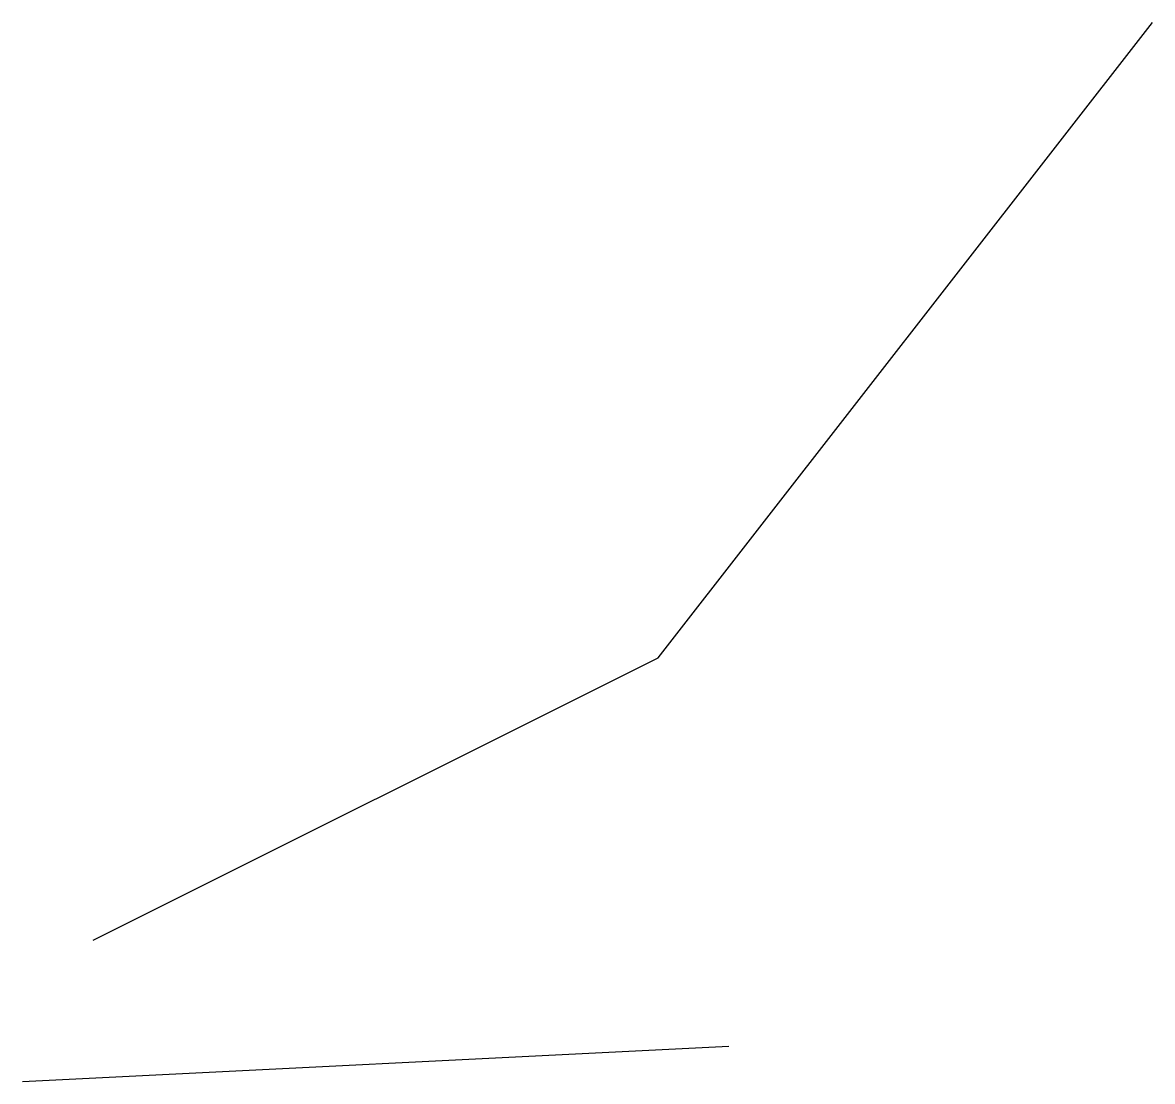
# Model space of a CAD drawing. Header units: metres. Extents: x 390000 to 390160, y 8248000 to 8248150.
import ezdxf

# ---------------------------------------------------------------- set-up
doc = ezdxf.new("R2010")
doc.units = ezdxf.units.M

msp = doc.modelspace()

# ---------------------------------------------------------------- linework, layer by layer
at = {"layer": 'EJE'}
msp.add_lwpolyline([(390010, 8248020), (390090, 8248060), (390160, 8248150)], dxfattribs=at)
at = {"layer": 'OTRA'}
msp.add_lwpolyline([(390000, 8248000), (390100, 8248005)], dxfattribs=at)

doc.saveas('drawing.dxf')
